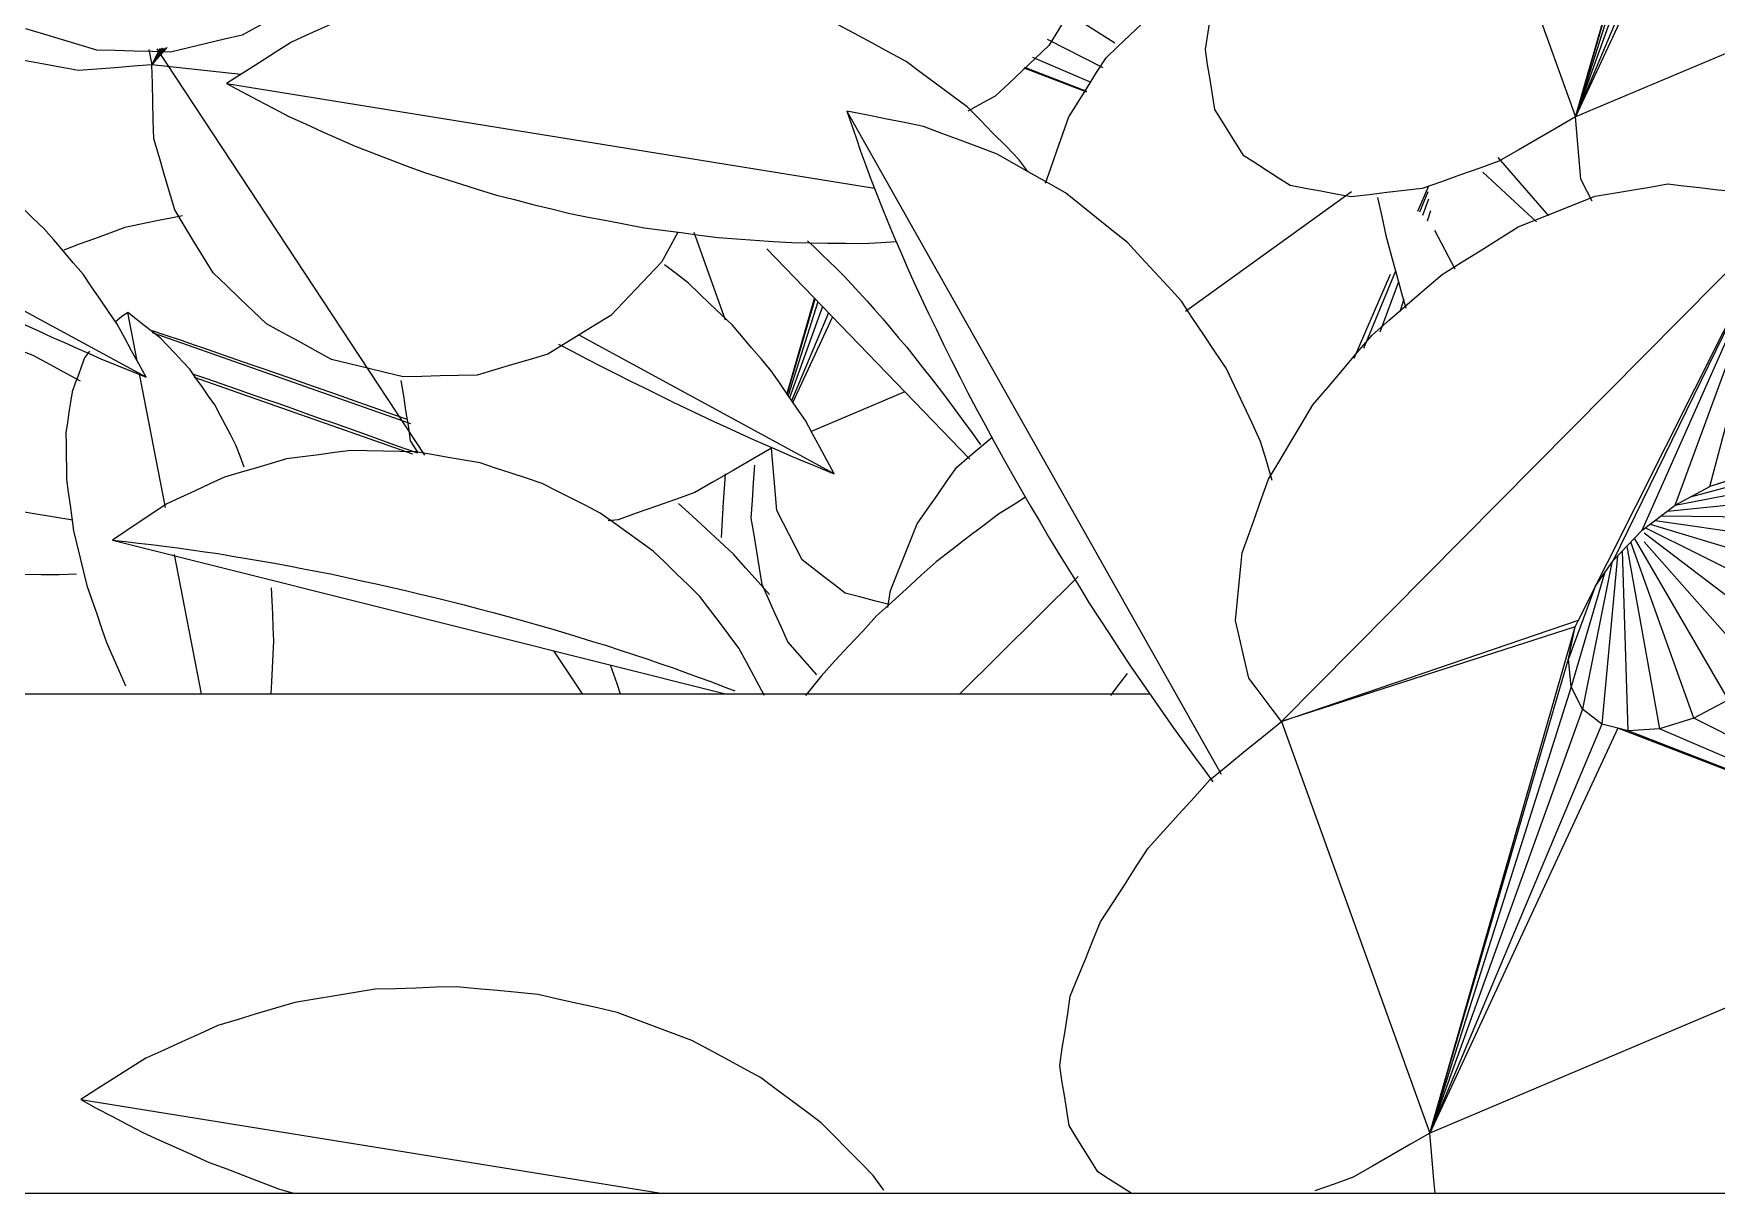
# Model space of a CAD drawing. Header units: metres. Extents: x -18.34 to -13.25, y -25.49 to -16.26.
# Drawn here: x -17.1936 to -17.0828, y -21.4012 to -21.325 of the extents above; entities that cross this region are included whole.
import ezdxf

# ---------------------------------------------------------------- set-up
doc = ezdxf.new("R2010")
doc.units = ezdxf.units.M
for name, color, linetype, lineweight in [('Importações nas famílias', 7, 'Continuous', 5), ('Quadro estrutural', 7, 'Continuous', 5), ('Telhados', 7, 'Continuous', 5), ('Vegetação', 7, 'Continuous', 5)]:
    doc.layers.add(name, color=color, linetype=linetype, lineweight=lineweight)

# ---------------------------------------------------------------- blocks, each defined once
blk = doc.blocks.new('Planta_pergolado_12200 - plantas pergolado_skp_Component_12-V2913-Pavimento 02 - Executivo')
at = {"layer": 'Importações nas famílias', "color": 9}
for p, q in [((0.37581, -0.24102), (0.3766, -0.24144)), ((0.3938, -0.24946), (0.37703, -0.24035))]:
    blk.add_line(p, q, dxfattribs=at)
at = {"layer": 'Importações nas famílias', "color": 9, "flags": 128}
for points in [[(0.38421, -0.23694), (0.38342, -0.23633), (0.38264, -0.23573)], [(0.38708, -0.23967), (0.38636, -0.23899), (0.38565, -0.2383), (0.38493, -0.23762), (0.38421, -0.23694)], [(0.38966, -0.24269), (0.38901, -0.24194), (0.38837, -0.24118), (0.38773, -0.24043), (0.38708, -0.23967)], [(0.3766, -0.24144), (0.37755, -0.24192), (0.3785, -0.24241), (0.37944, -0.24289), (0.38039, -0.24338)], [(0.38039, -0.24338), (0.38132, -0.24383), (0.38224, -0.24428), (0.38316, -0.24474), (0.38409, -0.24519)], [(0.39191, -0.24597), (0.39134, -0.24515), (0.39078, -0.24433), (0.39022, -0.24351), (0.38966, -0.24269)], [(0.38409, -0.24519), (0.38497, -0.2456), (0.38585, -0.24601), (0.38673, -0.24642), (0.38761, -0.24683)], [(0.38761, -0.24683), (0.38843, -0.24719), (0.38924, -0.24755), (0.39006, -0.24791), (0.39087, -0.24827)], [(0.3938, -0.24946), (0.39333, -0.24859), (0.39285, -0.24772), (0.39238, -0.24684), (0.39191, -0.24597)], [(0.39087, -0.24827), (0.3916, -0.24857), (0.39234, -0.24887), (0.39307, -0.24916), (0.3938, -0.24946)]]:
    blk.add_lwpolyline(points, dxfattribs=at)
blk = doc.blocks.new('Planta_pergolado_12200 - plantas pergolado_skp_Component_17-V790-Pavimento 02 - Executivo')
at = {"layer": 'Importações nas famílias', "color": 9, "flags": 128}
for points in [[(0.63268, 0.06887), (0.63152, 0.06852), (0.63035, 0.06817), (0.62919, 0.06782), (0.62802, 0.06748)], [(0.63754, 0.06901), (0.63632, 0.06897), (0.63511, 0.06894), (0.63389, 0.0689), (0.63268, 0.06887)], [(0.64226, 0.06788), (0.64108, 0.06816), (0.6399, 0.06844), (0.63872, 0.06872), (0.63754, 0.06901)], [(0.64653, 0.06557), (0.64546, 0.06614), (0.6444, 0.06672), (0.64333, 0.0673), (0.64226, 0.06788)]]:
    blk.add_lwpolyline(points, dxfattribs=at)
blk = doc.blocks.new('Planta_pergolado_12200 - plantas pergolado_skp_Component_16-V2914-Pavimento 02 - Executivo')
at = {"extrusion": (0, 0, -1), "zscale": -1, "rotation": 180}
blk.add_blockref('Planta_pergolado_12200 - plantas pergolado_skp_Component_17-V790-Pavimento 02 - Executivo', (0.24212, -0.15907), dxfattribs=at)
blk.add_blockref('Planta_pergolado_12200 - plantas pergolado_skp_Component_12-V2913-Pavimento 02 - Executivo', (0, 0))
blk = doc.blocks.new('Planta_pergolado_12200 - plantas pergolado_skp_Component_12-V2917-Pavimento 02 - Executivo')
at = {"layer": 'Importações nas famílias', "color": 9}
for p, q in [((0.39321, -0.24838), (0.3926, -0.2452)), ((0.39007, -0.24774), (0.38976, -0.24818)), ((0.39508, -0.25803), (0.39338, -0.24923)), ((0.39745, -0.2703), (0.39568, -0.26112))]:
    blk.add_line(p, q, dxfattribs=at)
at = {"layer": 'Importações nas famílias', "color": 9, "flags": 128}
for points in [[(0.3926, -0.2452), (0.39219, -0.2455), (0.39179, -0.24581)], [(0.39476, -0.24689), (0.39422, -0.24647), (0.39368, -0.24605), (0.39314, -0.24562), (0.3926, -0.2452)], [(0.39668, -0.24893), (0.3962, -0.24842), (0.39572, -0.24791), (0.39524, -0.2474), (0.39476, -0.24689)], [(0.38976, -0.24818), (0.38955, -0.24874), (0.38935, -0.2493), (0.38914, -0.24986), (0.38893, -0.25043)], [(0.39834, -0.25128), (0.39792, -0.2507), (0.39751, -0.25011), (0.39709, -0.24952), (0.39668, -0.24893)], [(0.38893, -0.25043), (0.38883, -0.2511), (0.38873, -0.25177), (0.38863, -0.25245), (0.38853, -0.25312)], [(0.39972, -0.25393), (0.39938, -0.25327), (0.39903, -0.25261), (0.39869, -0.25195), (0.39834, -0.25128)], [(0.38853, -0.25312), (0.38854, -0.25389), (0.38855, -0.25465), (0.38856, -0.25542), (0.38856, -0.25619)], [(0.40027, -0.25539), (0.4, -0.25466), (0.39972, -0.25393)], [(0.38856, -0.25619), (0.38868, -0.25703), (0.3888, -0.25788), (0.38891, -0.25872), (0.38903, -0.25957)], [(0.38903, -0.25957), (0.38925, -0.26047), (0.38947, -0.26137), (0.38969, -0.26227), (0.38991, -0.26317)], [(0.38991, -0.26317), (0.39024, -0.2641), (0.39056, -0.26504), (0.39088, -0.26598), (0.3912, -0.26691)], [(0.40221, -0.2668), (0.40217, -0.26593), (0.40214, -0.26506), (0.4021, -0.26418), (0.40206, -0.26331)], [(0.3912, -0.26691), (0.39162, -0.26786), (0.39203, -0.26881), (0.39244, -0.26976)], [(0.40204, -0.2703), (0.40208, -0.26951), (0.40213, -0.26861), (0.40217, -0.2677), (0.40221, -0.2668)]]:
    blk.add_lwpolyline(points, dxfattribs=at)
blk = doc.blocks.new('Planta_pergolado_12200 - plantas pergolado_skp_Component_12-V566-Pavimento 02 - Executivo')
at = {"layer": 'Importações nas famílias', "color": 9}
for p, q in [((0.05197, 0.27211), (0.0352, 0.26299)), ((0.03384, 0.26358), (0.03478, 0.26408))]:
    blk.add_line(p, q, dxfattribs=at)
at = {"layer": 'Importações nas famílias', "color": 9, "flags": 128}
for points in [[(0.04905, 0.27091), (0.04978, 0.27121), (0.05051, 0.27151), (0.05124, 0.27181), (0.05197, 0.27211)], [(0.05197, 0.27211), (0.0515, 0.27123), (0.05103, 0.27036), (0.05055, 0.26948), (0.05008, 0.26861)], [(0.04578, 0.26947), (0.0466, 0.26983), (0.04741, 0.27019), (0.04823, 0.27055), (0.04905, 0.27091)], [(0.04226, 0.26783), (0.04314, 0.26824), (0.04402, 0.26865), (0.0449, 0.26906), (0.04578, 0.26947)], [(0.05008, 0.26861), (0.04952, 0.26779), (0.04895, 0.26697), (0.04839, 0.26615), (0.04783, 0.26534)], [(0.03856, 0.26602), (0.03949, 0.26647), (0.04041, 0.26692), (0.04134, 0.26738), (0.04226, 0.26783)], [(0.03478, 0.26408), (0.03572, 0.26457), (0.03667, 0.26505), (0.03762, 0.26553), (0.03856, 0.26602)], [(0.04783, 0.26534), (0.04719, 0.26458), (0.04654, 0.26382), (0.0459, 0.26307), (0.04526, 0.26231)], [(0.04526, 0.26231), (0.04454, 0.26163), (0.04382, 0.26095), (0.0431, 0.26026), (0.04238, 0.25958)], [(0.04238, 0.25958), (0.0416, 0.25897), (0.04081, 0.25837)]]:
    blk.add_lwpolyline(points, dxfattribs=at)
blk = doc.blocks.new('Planta_pergolado_12200 - plantas pergolado_skp_Component_17-V2918-Pavimento 02 - Executivo')
at = {"layer": 'Importações nas famílias', "color": 9}
for p, q in [((0.39398, -0.22791), (0.39419, -0.22892)), ((0.3952, -0.22778), (0.39419, -0.22892)), ((0.39508, -0.22779), (0.39419, -0.22892)), ((0.39492, -0.22781), (0.39419, -0.22892)), ((0.39481, -0.22782), (0.39419, -0.22892)), ((0.39419, -0.22892), (0.39475, -0.22783)), ((0.39419, -0.22892), (0.39473, -0.22783)), ((0.40004, -0.22954), (0.39419, -0.22892))]:
    blk.add_line(p, q, dxfattribs=at)
at = {"layer": 'Importações nas famílias', "color": 9, "flags": 128}
for points in [[(0.45577, -0.22349), (0.45514, -0.22453), (0.4545, -0.22556), (0.45387, -0.2266), (0.45323, -0.22763)], [(0.45323, -0.22763), (0.45235, -0.22847), (0.45147, -0.2293), (0.45059, -0.23014), (0.4497, -0.23098)], [(0.38935, -0.22929), (0.38815, -0.22906), (0.38696, -0.22884), (0.38576, -0.22862)], [(0.39419, -0.22892), (0.39298, -0.22901), (0.39177, -0.2291), (0.39056, -0.22919), (0.38935, -0.22929)], [(0.39431, -0.23378), (0.39428, -0.23256), (0.39425, -0.23135), (0.39422, -0.23013), (0.39419, -0.22892)], [(0.4497, -0.23098), (0.44864, -0.23155), (0.44789, -0.23196)], [(0.39569, -0.23845), (0.39534, -0.23728), (0.395, -0.23611), (0.39466, -0.23495), (0.39431, -0.23378)], [(0.39822, -0.2426), (0.39759, -0.24156), (0.39695, -0.24053), (0.39632, -0.23949), (0.39569, -0.23845)], [(0.42881, -0.23991), (0.42832, -0.24082), (0.42774, -0.24189)], [(0.42774, -0.24189), (0.4269, -0.24277), (0.42606, -0.24365), (0.42523, -0.24453), (0.42439, -0.24541)], [(0.40174, -0.24596), (0.40086, -0.24512), (0.39998, -0.24428), (0.3991, -0.24344), (0.39822, -0.2426)], [(0.42439, -0.24541), (0.42335, -0.24604), (0.42232, -0.24668), (0.42128, -0.24731), (0.42025, -0.24794)], [(0.40601, -0.24829), (0.40494, -0.24771), (0.40388, -0.24712), (0.40281, -0.24654), (0.40174, -0.24596)], [(0.42025, -0.24794), (0.41908, -0.24829), (0.41792, -0.24863), (0.41675, -0.24897), (0.41559, -0.24932)], [(0.41073, -0.24943), (0.40955, -0.24915), (0.40837, -0.24886), (0.40719, -0.24858), (0.40601, -0.24829)], [(0.41559, -0.24932), (0.41437, -0.24935), (0.41316, -0.24938), (0.41195, -0.24941), (0.41073, -0.24943)]]:
    blk.add_lwpolyline(points, dxfattribs=at)
blk = doc.blocks.new('Planta_pergolado_12200 - plantas pergolado_skp_Component_16-V2919-Pavimento 02 - Executivo')
for name in ['Planta_pergolado_12200 - plantas pergolado_skp_Component_17-V2918-Pavimento 02 - Executivo', 'Planta_pergolado_12200 - plantas pergolado_skp_Component_12-V2917-Pavimento 02 - Executivo']:
    blk.add_blockref(name, (0, 0))
at = {"extrusion": (0, 0, -1), "zscale": -1, "rotation": 180}
blk.add_blockref('Planta_pergolado_12200 - plantas pergolado_skp_Component_12-V566-Pavimento 02 - Executivo', (-0.38712, 0.0163), dxfattribs=at)
blk = doc.blocks.new('Planta_pergolado_12200 - plantas pergolado_skp_-V2955-Pavimento 02 - Executivo')
for name in ['Planta_pergolado_12200 - plantas pergolado_skp_Component_16-V2914-Pavimento 02 - Executivo', 'Planta_pergolado_12200 - plantas pergolado_skp_Component_16-V2919-Pavimento 02 - Executivo']:
    blk.add_blockref(name, (0, 0))
blk = doc.blocks.new('Planta_pergolado_12200 - plantas pergolado_skp_Component_12-V3076-Pavimento 02 - Executivo')
at = {"layer": 'Importações nas famílias', "color": 9}
for p, q in [((0.3916, -0.26018), (0.43194, -0.2703)), ((0.43179, -0.2698), (0.43255, -0.2701))]:
    blk.add_line(p, q, dxfattribs=at)
at = {"layer": 'Importações nas famílias', "color": 9, "flags": 128}
for points in [[(0.40729, -0.25428), (0.40623, -0.25442), (0.40517, -0.25456), (0.40411, -0.2547), (0.40305, -0.25484)], [(0.41157, -0.25437), (0.4105, -0.25435), (0.40943, -0.25433), (0.40836, -0.25431), (0.40729, -0.25428)], [(0.4158, -0.2551), (0.41474, -0.25492), (0.41368, -0.25474), (0.41262, -0.25455), (0.41157, -0.25437)], [(0.40305, -0.25484), (0.40203, -0.25514), (0.40101, -0.25544), (0.39999, -0.25573), (0.39896, -0.25603)], [(0.41987, -0.25645), (0.41885, -0.25611), (0.41783, -0.25578), (0.41681, -0.25544), (0.4158, -0.2551)], [(0.39896, -0.25603), (0.398, -0.25648), (0.39704, -0.25693), (0.39608, -0.25738), (0.39512, -0.25782)], [(0.4237, -0.2584), (0.42274, -0.25791), (0.42178, -0.25743), (0.42083, -0.25694), (0.41987, -0.25645)], [(0.39512, -0.25782), (0.39424, -0.25841), (0.39336, -0.259), (0.39248, -0.25959), (0.3916, -0.26018)], [(0.42718, -0.2609), (0.42631, -0.26027), (0.42544, -0.25965), (0.42457, -0.25902), (0.4237, -0.2584)], [(0.3916, -0.26018), (0.39245, -0.26027), (0.3933, -0.26037), (0.39414, -0.26047), (0.39499, -0.26057)], [(0.39499, -0.26057), (0.39588, -0.26069), (0.39677, -0.26082), (0.39767, -0.26095), (0.39856, -0.26107)], [(0.39856, -0.26107), (0.39948, -0.26123), (0.40041, -0.26139), (0.40134, -0.26154), (0.40226, -0.2617)], [(0.43025, -0.26388), (0.42948, -0.26313), (0.42872, -0.26239), (0.42795, -0.26164), (0.42718, -0.2609)], [(0.40226, -0.2617), (0.40321, -0.26188), (0.40416, -0.26207), (0.40511, -0.26225), (0.40606, -0.26243)], [(0.40606, -0.26243), (0.40702, -0.26264), (0.40799, -0.26285), (0.40895, -0.26306), (0.40991, -0.26327)], [(0.40991, -0.26327), (0.41088, -0.2635), (0.41185, -0.26373), (0.41281, -0.26396), (0.41378, -0.26419)], [(0.41378, -0.26419), (0.41474, -0.26444), (0.4157, -0.26469), (0.41665, -0.26494), (0.41761, -0.2652)], [(0.43283, -0.26728), (0.43218, -0.26643), (0.43154, -0.26558), (0.43089, -0.26473), (0.43025, -0.26388)], [(0.41761, -0.2652), (0.41855, -0.26546), (0.41949, -0.26573), (0.42043, -0.266), (0.42137, -0.26627)], [(0.42137, -0.26627), (0.42228, -0.26656), (0.42319, -0.26684), (0.4241, -0.26712), (0.42501, -0.26741)], [(0.42501, -0.26741), (0.42588, -0.2677), (0.42676, -0.26799), (0.42763, -0.26829), (0.4285, -0.26858)], [(0.43451, -0.2704), (0.43434, -0.27009), (0.43384, -0.26915), (0.43333, -0.26822), (0.43283, -0.26728)], [(0.4285, -0.26858), (0.42932, -0.26889), (0.43014, -0.26919), (0.43097, -0.26949), (0.43179, -0.2698)]]:
    blk.add_lwpolyline(points, dxfattribs=at)
blk = doc.blocks.new('Planta_pergolado_12200 - plantas pergolado_skp_Component_12-V3077-Pavimento 02 - Executivo')
at = {"layer": 'Importações nas famílias', "color": 9}
for p, q in [((0.43466, -0.24102), (0.44802, -0.25486)), ((0.43733, -0.24048), (0.43778, -0.24088)), ((0.44818, -0.25313), (0.44872, -0.25391))]:
    blk.add_line(p, q, dxfattribs=at)
at = {"layer": 'Importações nas famílias', "color": 9, "flags": 128}
for points in [[(0.43778, -0.24088), (0.43827, -0.24136), (0.43876, -0.24184), (0.43924, -0.24232), (0.43973, -0.2428)], [(0.43973, -0.2428), (0.44024, -0.24335), (0.44075, -0.2439), (0.44126, -0.24446), (0.44176, -0.24501)], [(0.44176, -0.24501), (0.44229, -0.24563), (0.44282, -0.24625), (0.44334, -0.24687), (0.44387, -0.24748)], [(0.44387, -0.24748), (0.4444, -0.24816), (0.44494, -0.24884), (0.44548, -0.24952), (0.44601, -0.2502)], [(0.44601, -0.2502), (0.44656, -0.25094), (0.4471, -0.25167), (0.44764, -0.2524), (0.44818, -0.25313)]]:
    blk.add_lwpolyline(points, dxfattribs=at)
blk = doc.blocks.new('Planta_pergolado_12200 - plantas pergolado_skp_Component_17-V3078-Pavimento 02 - Executivo')
at = {"layer": 'Importações nas famílias', "color": 9}
for p, q in [((0.46376, -0.22358), (0.4645, -0.22346)), ((0.48278, -0.235), (0.48612, -0.23884)), ((0.47751, -0.23855), (0.47823, -0.23688)), ((0.47315, -0.23727), (0.46222, -0.24513)), ((0.47765, -0.23859), (0.47819, -0.23725)), ((0.47785, -0.2388), (0.47824, -0.23773)), ((0.47816, -0.23918), (0.47837, -0.23849)), ((0.47397, -0.24756), (0.47606, -0.24246)), ((0.47333, -0.24821), (0.47572, -0.24269)), ((0.47504, -0.24647), (0.47626, -0.24316)), ((0.47635, -0.24515), (0.47661, -0.2443)), ((0.44262, -0.26461), (0.4428, -0.2635))]:
    blk.add_line(p, q, dxfattribs=at)
at = {"layer": 'Importações nas famílias', "color": 9, "flags": 128}
for points in [[(0.46013, -0.22547), (0.46104, -0.225), (0.46194, -0.22453), (0.46285, -0.22406), (0.46376, -0.22358)], [(0.45699, -0.22845), (0.45777, -0.22771), (0.45856, -0.22696), (0.45934, -0.22622), (0.46013, -0.22547)], [(0.45454, -0.23233), (0.45515, -0.23136), (0.45576, -0.23039), (0.45637, -0.22942), (0.45699, -0.22845)], [(0.453, -0.23669), (0.45335, -0.23571), (0.45375, -0.23458), (0.45414, -0.23346), (0.45454, -0.23233)], [(0.44717, -0.25538), (0.44799, -0.25469), (0.4488, -0.25399), (0.44949, -0.25341)], [(0.44457, -0.2591), (0.44522, -0.25817), (0.44587, -0.25724), (0.44652, -0.25631), (0.44717, -0.25538)], [(0.4428, -0.2635), (0.44325, -0.2624), (0.44369, -0.2613), (0.44413, -0.2602), (0.44457, -0.2591)]]:
    blk.add_lwpolyline(points, dxfattribs=at)
blk = doc.blocks.new('Planta_pergolado_12200 - plantas pergolado_skp_Component_16-V3079-Pavimento 02 - Executivo')
for name in ['Planta_pergolado_12200 - plantas pergolado_skp_Component_17-V3078-Pavimento 02 - Executivo', 'Planta_pergolado_12200 - plantas pergolado_skp_Component_12-V3077-Pavimento 02 - Executivo', 'Planta_pergolado_12200 - plantas pergolado_skp_Component_12-V3076-Pavimento 02 - Executivo']:
    blk.add_blockref(name, (0, 0))
blk = doc.blocks.new('Planta_pergolado_12200 - plantas pergolado_skp_Component_12-V3114-Pavimento 02 - Executivo')
at = {"layer": 'Importações nas famílias', "color": 9}
blk.add_line((0.44736, -0.2703), (0.45515, -0.26258), dxfattribs=at)
at = {"layer": 'Importações nas famílias', "color": 9, "flags": 128}
for points in [[(0.4517, -0.25736), (0.45095, -0.25783), (0.44991, -0.25848)], [(0.44991, -0.25848), (0.44888, -0.25926), (0.44786, -0.26004), (0.44684, -0.26082), (0.44582, -0.2616)], [(0.44582, -0.2616), (0.44483, -0.26249), (0.44385, -0.26338), (0.44287, -0.26428), (0.44189, -0.26517)], [(0.44189, -0.26517), (0.44098, -0.26616), (0.44006, -0.26714), (0.43915, -0.26813), (0.43823, -0.26912)], [(0.43823, -0.26912), (0.4374, -0.27017), (0.43722, -0.2704)], [(0.4573, -0.2704), (0.45766, -0.26992), (0.45841, -0.26895)]]:
    blk.add_lwpolyline(points, dxfattribs=at)
blk = doc.blocks.new('Planta_pergolado_12200 - plantas pergolado_skp_Component_12-V935-Pavimento 02 - Executivo')
at = {"layer": 'Importações nas famílias', "color": 9}
for p, q in [((0.39909, 0.23015), (0.44176, 0.23703)), ((0.45184, 0.23594), (0.45126, 0.23514))]:
    blk.add_line(p, q, dxfattribs=at)
at = {"layer": 'Importações nas famílias', "color": 9, "flags": 128}
for points in [[(0.43147, 0.24027), (0.43267, 0.24036), (0.43388, 0.24044), (0.43509, 0.24053), (0.4363, 0.24061)], [(0.4363, 0.24061), (0.43748, 0.24063), (0.43866, 0.24064), (0.43984, 0.24065), (0.44102, 0.24066)], [(0.44102, 0.24066), (0.44216, 0.2406), (0.44319, 0.24054)], [(0.42169, 0.23869), (0.42291, 0.23893), (0.42414, 0.23916), (0.42536, 0.23939), (0.42658, 0.23963)], [(0.42658, 0.23963), (0.4278, 0.23979), (0.42902, 0.23995), (0.43024, 0.24011), (0.43147, 0.24027)], [(0.41686, 0.23748), (0.41806, 0.23778), (0.41927, 0.23809), (0.42048, 0.23839), (0.42169, 0.23869)], [(0.41213, 0.236), (0.41331, 0.23637), (0.41449, 0.23674), (0.41567, 0.23711), (0.41686, 0.23748)], [(0.40756, 0.23427), (0.4087, 0.2347), (0.40984, 0.23514), (0.41098, 0.23557), (0.41213, 0.236)], [(0.45126, 0.23514), (0.45041, 0.23427), (0.44955, 0.23341), (0.4487, 0.23254), (0.44784, 0.23167)], [(0.4032, 0.23231), (0.40429, 0.2328), (0.40538, 0.23329), (0.40647, 0.23378), (0.40756, 0.23427)], [(0.39909, 0.23015), (0.40012, 0.23069), (0.40115, 0.23123), (0.40217, 0.23177), (0.4032, 0.23231)], [(0.44784, 0.23167), (0.44684, 0.23093), (0.44584, 0.23018), (0.44483, 0.22943), (0.44383, 0.22869)], [(0.40338, 0.22742), (0.40231, 0.2281), (0.40124, 0.22878), (0.40017, 0.22946), (0.39909, 0.23015)], [(0.44383, 0.22869), (0.4427, 0.22808), (0.44157, 0.22747), (0.44044, 0.22686), (0.43931, 0.22625)], [(0.40812, 0.22527), (0.40693, 0.22581), (0.40575, 0.22634), (0.40456, 0.22688), (0.40338, 0.22742)], [(0.43931, 0.22625), (0.43808, 0.22579), (0.43686, 0.22533), (0.43563, 0.22487), (0.4344, 0.22441)], [(0.41319, 0.22375), (0.41192, 0.22413), (0.41065, 0.22451), (0.40938, 0.22489), (0.40812, 0.22527)], [(0.41848, 0.22289), (0.41715, 0.2231), (0.41583, 0.22332), (0.41451, 0.22353), (0.41319, 0.22375)], [(0.4344, 0.22441), (0.4331, 0.22411), (0.4318, 0.22382), (0.43051, 0.22352), (0.42921, 0.22322)], [(0.42386, 0.22271), (0.42251, 0.22276), (0.42117, 0.2228), (0.41982, 0.22284), (0.41848, 0.22289)], [(0.42921, 0.22322), (0.42787, 0.2231), (0.42653, 0.22297), (0.4252, 0.22284), (0.42386, 0.22271)]]:
    blk.add_lwpolyline(points, dxfattribs=at)
blk = doc.blocks.new('Planta_pergolado_12200 - plantas pergolado_skp_Component_12-V936-Pavimento 02 - Executivo')
at = {"layer": 'Importações nas famílias', "color": 9}
blk.add_line((0.47997, 0.24236), (0.47863, 0.23981), dxfattribs=at)
at = {"layer": 'Importações nas famílias', "color": 9, "flags": 128}
for points in [[(0.47541, 0.24015), (0.47576, 0.24143), (0.47612, 0.24271), (0.47647, 0.24399), (0.47673, 0.24491)], [(0.47487, 0.23764), (0.47514, 0.23889), (0.47541, 0.24015)], [(0.48533, 0.23925), (0.4845, 0.23848), (0.4836, 0.23764), (0.4827, 0.23681), (0.48179, 0.23597)]]:
    blk.add_lwpolyline(points, dxfattribs=at)
blk = doc.blocks.new('Planta_pergolado_12200 - plantas pergolado_skp_Component_17-V2170-Pavimento 02 - Executivo')
at = {"layer": 'Importações nas famílias', "color": 9}
for p, q in [((0.47813, 0.20527), (0.4879, 0.23234)), ((0.49719, 0.20299), (0.4879, 0.23234)), ((0.4879, 0.23234), (0.49703, 0.20114)), ((0.49794, 0.20445), (0.4879, 0.23234)), ((0.49922, 0.20544), (0.4879, 0.23234)), ((0.50026, 0.20571), (0.4879, 0.23234)), ((0.4879, 0.23234), (0.49747, 0.19904)), ((0.5268, 0.2159), (0.4879, 0.23234))]:
    blk.add_line(p, q, dxfattribs=at)
at = {"layer": 'Importações nas famílias', "color": 9, "flags": 128}
for points in [[(0.47313, 0.2376), (0.47212, 0.23741), (0.47112, 0.23723), (0.47012, 0.23705), (0.46912, 0.23686)], [(0.47781, 0.23705), (0.47664, 0.23718), (0.47547, 0.23732), (0.4743, 0.23746), (0.47313, 0.2376)], [(0.48285, 0.23525), (0.48159, 0.2357), (0.48033, 0.23615), (0.47907, 0.2366), (0.47781, 0.23705)], [(0.489, 0.23789), (0.48867, 0.23725), (0.48825, 0.23643)], [(0.46912, 0.23686), (0.46835, 0.23637), (0.46759, 0.23588), (0.46682, 0.23539), (0.46606, 0.2349)], [(0.48825, 0.23643), (0.48816, 0.23541), (0.48807, 0.23439), (0.48799, 0.23336), (0.4879, 0.23234)], [(0.46606, 0.2349), (0.46558, 0.23414), (0.4651, 0.23337), (0.46463, 0.23261), (0.46415, 0.23184)], [(0.4879, 0.23234), (0.48663, 0.23307), (0.48537, 0.2338), (0.48411, 0.23452), (0.48285, 0.23525)], [(0.46415, 0.23184), (0.46399, 0.23086), (0.46384, 0.22987), (0.46368, 0.22888), (0.46353, 0.2279)], [(0.46353, 0.2279), (0.46371, 0.22676), (0.46388, 0.22561), (0.46406, 0.22447), (0.46424, 0.22333)]]:
    blk.add_lwpolyline(points, dxfattribs=at)
blk = doc.blocks.new('Planta_pergolado_12200 - plantas pergolado_skp_Component_16-V3115-Pavimento 02 - Executivo')
at = {"extrusion": (0, 0, -1), "zscale": -1, "rotation": 180}
for name in ['Planta_pergolado_12200 - plantas pergolado_skp_Component_17-V2170-Pavimento 02 - Executivo', 'Planta_pergolado_12200 - plantas pergolado_skp_Component_12-V935-Pavimento 02 - Executivo', 'Planta_pergolado_12200 - plantas pergolado_skp_Component_12-V936-Pavimento 02 - Executivo']:
    blk.add_blockref(name, (0, 0), dxfattribs=at)
blk.add_blockref('Planta_pergolado_12200 - plantas pergolado_skp_Component_12-V3114-Pavimento 02 - Executivo', (0, 0))
blk = doc.blocks.new('Planta_pergolado_12200 - plantas pergolado_skp_Component_12-V940-Pavimento 02 - Executivo')
at = {"layer": 'Importações nas famílias', "color": 9}
for p, q in [((0.38809, 0.26245), (0.38923, 0.26239)), ((0.3562, 0.25356), (0.38898, 0.25884)), ((0.35519, 0.24706), (0.35421, 0.24751))]:
    blk.add_line(p, q, dxfattribs=at)
at = {"layer": 'Importações nas famílias', "color": 9, "flags": 128}
for points in [[(0.36876, 0.26049), (0.36998, 0.26072), (0.37121, 0.26095), (0.37243, 0.26119), (0.37365, 0.26142)], [(0.37365, 0.26142), (0.37487, 0.26158), (0.37609, 0.26174), (0.37732, 0.2619), (0.37854, 0.26206)], [(0.37854, 0.26206), (0.37974, 0.26215), (0.38095, 0.26224), (0.38216, 0.26232), (0.38337, 0.26241)], [(0.38337, 0.26241), (0.38455, 0.26242), (0.38573, 0.26243), (0.38691, 0.26244), (0.38809, 0.26245)], [(0.36393, 0.25927), (0.36514, 0.25958), (0.36634, 0.25988), (0.36755, 0.26018), (0.36876, 0.26049)], [(0.3592, 0.25779), (0.36038, 0.25816), (0.36156, 0.25853), (0.36274, 0.2589), (0.36393, 0.25927)], [(0.35691, 0.25693), (0.35806, 0.25736), (0.3592, 0.25779)], [(0.38949, 0.24972), (0.38864, 0.24926), (0.38751, 0.24865), (0.38638, 0.24804)], [(0.36026, 0.24554), (0.35899, 0.24592), (0.35772, 0.2463), (0.35645, 0.24668), (0.35519, 0.24706)], [(0.38638, 0.24804), (0.38516, 0.24758), (0.38393, 0.24712), (0.3827, 0.24666), (0.38147, 0.2462)], [(0.38147, 0.2462), (0.38017, 0.24591), (0.37888, 0.24561), (0.37758, 0.24531), (0.37628, 0.24502)], [(0.36555, 0.24468), (0.36422, 0.2449), (0.3629, 0.24511), (0.36158, 0.24532), (0.36026, 0.24554)], [(0.37628, 0.24502), (0.37494, 0.24489), (0.3736, 0.24476), (0.37227, 0.24463), (0.37093, 0.2445)], [(0.37093, 0.2445), (0.36958, 0.24455), (0.36824, 0.24459), (0.36689, 0.24464), (0.36555, 0.24468)]]:
    blk.add_lwpolyline(points, dxfattribs=at)
blk = doc.blocks.new('Planta_pergolado_12200 - plantas pergolado_skp_Component_12-V3116-Pavimento 02 - Executivo')
at = {"layer": 'Importações nas famílias', "color": 9, "flags": 128}
for points in [[(0.43247, -0.26111), (0.43157, -0.26027), (0.43067, -0.25944), (0.42977, -0.2586), (0.42886, -0.25777)], [(0.43484, -0.26375), (0.4341, -0.26292), (0.43328, -0.26202), (0.43247, -0.26111)], [(0.42436, -0.26839), (0.42478, -0.26961), (0.42501, -0.2703)]]:
    blk.add_lwpolyline(points, dxfattribs=at)
blk = doc.blocks.new('Planta_pergolado_12200 - plantas pergolado_skp_Component_17-V3117-Pavimento 02 - Executivo')
at = {"layer": 'Importações nas famílias', "color": 9}
for p, q in [((0.45757, -0.22748), (0.45463, -0.22563)), ((0.45681, -0.2291), (0.45313, -0.22725)), ((0.45572, -0.23072), (0.4516, -0.22914)), ((0.45573, -0.23067), (0.45165, -0.22908)), ((0.45602, -0.23008), (0.45217, -0.22844)), ((0.42985, -0.23993), (0.43192, -0.24568)), ((0.43599, -0.25059), (0.4378, -0.24428)), ((0.436, -0.2506), (0.43784, -0.24432)), ((0.43802, -0.2445), (0.43606, -0.25067)), ((0.43832, -0.24482), (0.43616, -0.25082)), ((0.43872, -0.24523), (0.43628, -0.25101)), ((0.43898, -0.24549), (0.43636, -0.25114)), ((0.44374, -0.25043), (0.43753, -0.25305)), ((0.4117, -0.2544), (0.41122, -0.25364)), ((0.42488, -0.25884), (0.42423, -0.25892))]:
    blk.add_line(p, q, dxfattribs=at)
at = {"layer": 'Importações nas famílias', "color": 9, "flags": 128}
for points in [[(0.41122, -0.25364), (0.41107, -0.25265), (0.41091, -0.25166), (0.41076, -0.25068), (0.4106, -0.24969)], [(0.43497, -0.25413), (0.43371, -0.25486), (0.43244, -0.25559), (0.43118, -0.25632), (0.42992, -0.25705)], [(0.43532, -0.25823), (0.43523, -0.2572), (0.43515, -0.25618), (0.43506, -0.25516), (0.43497, -0.25413)], [(0.42992, -0.25705), (0.42866, -0.2575), (0.4274, -0.25794), (0.42614, -0.25839), (0.42488, -0.25884)], [(0.43698, -0.26148), (0.43657, -0.26067), (0.43615, -0.25986), (0.43574, -0.25904), (0.43532, -0.25823)], [(0.43983, -0.26368), (0.43911, -0.26313), (0.4384, -0.26258), (0.43769, -0.26203), (0.43698, -0.26148)], [(0.44271, -0.26442), (0.44175, -0.26417), (0.44079, -0.26392), (0.43983, -0.26368)]]:
    blk.add_lwpolyline(points, dxfattribs=at)
blk = doc.blocks.new('Planta_pergolado_12200 - plantas pergolado_skp_Component_16-V3118-Pavimento 02 - Executivo')
for name in ['Planta_pergolado_12200 - plantas pergolado_skp_Component_17-V3117-Pavimento 02 - Executivo', 'Planta_pergolado_12200 - plantas pergolado_skp_Component_12-V3116-Pavimento 02 - Executivo']:
    blk.add_blockref(name, (0, 0))
at = {"extrusion": (0, 0, -1), "zscale": -1, "rotation": 180}
blk.add_blockref('Planta_pergolado_12200 - plantas pergolado_skp_Component_12-V940-Pavimento 02 - Executivo', (0, 0), dxfattribs=at)
blk = doc.blocks.new('Planta_pergolado_12200 - plantas pergolado_skp_Component_12-V3123-Pavimento 02 - Executivo')
at = {"layer": 'Importações nas famílias', "color": 9}
for p, q in [((0.3895, -0.29699), (0.4277, -0.30315)), ((0.44236, -0.30295), (0.44167, -0.30199)), ((0.40253, -0.30285), (0.40351, -0.30315))]:
    blk.add_line(p, q, dxfattribs=at)
at = {"layer": 'Importações nas famílias', "color": 9, "flags": 128}
for points in [[(0.40888, -0.28973), (0.40756, -0.28995), (0.40624, -0.29016), (0.40492, -0.29038), (0.40359, -0.29059)], [(0.41427, -0.28956), (0.41292, -0.2896), (0.41157, -0.28965), (0.41023, -0.28969), (0.40888, -0.28973)], [(0.41962, -0.29007), (0.41828, -0.28994), (0.41694, -0.28981), (0.4156, -0.28969), (0.41427, -0.28956)], [(0.42481, -0.29126), (0.42351, -0.29096), (0.42221, -0.29066), (0.42091, -0.29037), (0.41962, -0.29007)], [(0.40359, -0.29059), (0.40233, -0.29097), (0.40106, -0.29135), (0.39979, -0.29174), (0.39852, -0.29212)], [(0.42972, -0.29309), (0.42849, -0.29263), (0.42726, -0.29218), (0.42604, -0.29172), (0.42481, -0.29126)], [(0.39852, -0.29212), (0.39734, -0.29265), (0.39616, -0.29319), (0.39497, -0.29373), (0.39379, -0.29427)], [(0.43424, -0.29553), (0.43311, -0.29492), (0.43198, -0.29431), (0.43085, -0.2937), (0.42972, -0.29309)], [(0.39379, -0.29427), (0.39272, -0.29495), (0.39164, -0.29563), (0.39057, -0.29631), (0.3895, -0.29699)], [(0.43825, -0.29852), (0.43725, -0.29777), (0.43624, -0.29703), (0.43524, -0.29628), (0.43424, -0.29553)], [(0.3895, -0.29699), (0.39053, -0.29754), (0.39155, -0.29808), (0.39258, -0.29862), (0.3936, -0.29916)], [(0.44167, -0.30199), (0.44082, -0.30112), (0.43996, -0.30025), (0.43911, -0.29939), (0.43825, -0.29852)], [(0.3936, -0.29916), (0.39469, -0.29965), (0.39578, -0.30014), (0.39687, -0.30063), (0.39796, -0.30112)], [(0.39796, -0.30112), (0.39911, -0.30155), (0.40025, -0.30198), (0.40139, -0.30242), (0.40253, -0.30285)]]:
    blk.add_lwpolyline(points, dxfattribs=at)
blk = doc.blocks.new('Planta_pergolado_12200 - plantas pergolado_skp_Component_12-V916-Pavimento 02 - Executivo')
at = {"layer": 'Importações nas famílias', "color": 9}
blk.add_line((0.28568, 0.1479), (0.31031, 0.19152), dxfattribs=at)
at = {"layer": 'Importações nas famílias', "color": 9, "flags": 128}
for points in [[(0.30714, 0.18846), (0.30785, 0.18942), (0.30855, 0.19038), (0.30926, 0.19134), (0.30977, 0.19204)], [(0.30435, 0.18443), (0.30505, 0.18544), (0.30575, 0.18644), (0.30644, 0.18745), (0.30714, 0.18846)], [(0.30163, 0.18028), (0.30231, 0.18131), (0.30299, 0.18235), (0.30367, 0.18339), (0.30435, 0.18443)], [(0.29901, 0.17603), (0.29967, 0.17709), (0.30032, 0.17815), (0.30098, 0.17921), (0.30163, 0.18028)], [(0.29652, 0.17175), (0.29714, 0.17282), (0.29776, 0.17389), (0.29839, 0.17496), (0.29901, 0.17603)], [(0.29418, 0.16748), (0.29477, 0.16855), (0.29535, 0.16962), (0.29593, 0.17069), (0.29652, 0.17175)], [(0.31367, 0.1722), (0.31329, 0.17092), (0.3129, 0.16964)], [(0.3129, 0.16964), (0.31234, 0.16843), (0.31177, 0.16723), (0.31121, 0.16602), (0.31064, 0.16482)], [(0.29203, 0.16327), (0.29257, 0.16432), (0.2931, 0.16538), (0.29364, 0.16643), (0.29418, 0.16748)], [(0.31064, 0.16482), (0.3099, 0.16372), (0.30917, 0.16262), (0.30843, 0.16152), (0.3077, 0.16042)], [(0.29008, 0.15916), (0.29057, 0.16019), (0.29105, 0.16122), (0.29154, 0.16224), (0.29203, 0.16327)], [(0.3077, 0.16042), (0.30681, 0.15945), (0.30592, 0.15848), (0.30503, 0.15751), (0.30414, 0.15655)], [(0.28836, 0.1552), (0.28879, 0.15619), (0.28922, 0.15718), (0.28965, 0.15817), (0.29008, 0.15916)], [(0.30414, 0.15655), (0.30312, 0.15573), (0.3021, 0.15492), (0.30108, 0.1541), (0.30007, 0.15329)], [(0.28689, 0.15143), (0.28725, 0.15238), (0.28762, 0.15332), (0.28799, 0.15426), (0.28836, 0.1552)], [(0.30007, 0.15329), (0.29894, 0.15265), (0.29781, 0.15201), (0.29668, 0.15137), (0.29556, 0.15073)], [(0.28568, 0.1479), (0.28598, 0.14879), (0.28628, 0.14967), (0.28658, 0.15055), (0.28689, 0.15143)], [(0.29556, 0.15073), (0.29435, 0.15027), (0.29314, 0.14982), (0.29193, 0.14937), (0.29072, 0.14892)], [(0.29072, 0.14892), (0.28946, 0.14866), (0.2882, 0.14841), (0.28694, 0.14816), (0.28568, 0.1479)]]:
    blk.add_lwpolyline(points, dxfattribs=at)
blk = doc.blocks.new('Planta_pergolado_12200 - plantas pergolado_skp_Component_17-V3125-Pavimento 02 - Executivo')
at = {"layer": 'Importações nas famílias', "color": 9}
for p, q in [((0.50141, -0.23895), (0.46854, -0.27212)), ((0.48808, -0.26544), (0.50141, -0.23895)), ((0.49039, -0.26151), (0.50141, -0.23895)), ((0.49229, -0.25953), (0.50141, -0.23895)), ((0.49446, -0.25788), (0.50141, -0.23895)), ((0.49674, -0.25666), (0.50141, -0.23895)), ((0.53149, -0.24552), (0.49674, -0.25666)), ((0.49546, -0.25734), (0.50106, -0.25583)), ((0.49446, -0.25789), (0.50279, -0.25627)), ((0.49446, -0.25788), (0.49674, -0.25666)), ((0.499, -0.25596), (0.49674, -0.25666)), ((0.49229, -0.25953), (0.49446, -0.25788)), ((0.49394, -0.25827), (0.50407, -0.25726)), ((0.4928, -0.25914), (0.50454, -0.26267)), ((0.49313, -0.25889), (0.50498, -0.26057)), ((0.50482, -0.25873), (0.4935, -0.2586)), ((0.49039, -0.26151), (0.49229, -0.25953)), ((0.49796, -0.27068), (0.49178, -0.26006)), ((0.50203, -0.26705), (0.49242, -0.25973)), ((0.4925, -0.25937), (0.50354, -0.26488)), ((0.49066, -0.26122), (0.48963, -0.27229)), ((0.49136, -0.27273), (0.49098, -0.26089)), ((0.49127, -0.26059), (0.49342, -0.2726)), ((0.49567, -0.2719), (0.49153, -0.26032)), ((0.49242, -0.26029), (0.50013, -0.26903)), ((0.48979, -0.26236), (0.4876, -0.26983)), ((0.49029, -0.26165), (0.48835, -0.2713)), ((0.48919, -0.26324), (0.49039, -0.26151)), ((0.48919, -0.26323), (0.48744, -0.26799)), ((0.46854, -0.27212), (0.48808, -0.26544)), ((0.48788, -0.26589), (0.48808, -0.26544)), ((0.48788, -0.26589), (0.46854, -0.27212)), ((0.4783, -0.29919), (0.48788, -0.26589)), ((0.48744, -0.26799), (0.48788, -0.26589)), ((0.4783, -0.29919), (0.48744, -0.26799)), ((0.4876, -0.26983), (0.48744, -0.26799)), ((0.4876, -0.26983), (0.4783, -0.29919)), ((0.48835, -0.2713), (0.4876, -0.26983)), ((0.48835, -0.2713), (0.4783, -0.29919)), ((0.48963, -0.27229), (0.48835, -0.2713)), ((0.49796, -0.27068), (0.49567, -0.2719)), ((0.46854, -0.27212), (0.4783, -0.29919)), ((0.48963, -0.27229), (0.4783, -0.29919)), ((0.49067, -0.27256), (0.48963, -0.27229)), ((0.49567, -0.2719), (0.49342, -0.2726)), ((0.51721, -0.28275), (0.49567, -0.2719)), ((0.49067, -0.27256), (0.4783, -0.29919)), ((0.49136, -0.27273), (0.49067, -0.27256)), ((0.51721, -0.28275), (0.49067, -0.27256)), ((0.49342, -0.2726), (0.49136, -0.27273)), ((0.51721, -0.28275), (0.49136, -0.27273)), ((0.51721, -0.28275), (0.49342, -0.2726)), ((0.51721, -0.28275), (0.4783, -0.29919))]:
    blk.add_line(p, q, dxfattribs=at)
at = {"layer": 'Importações nas famílias', "color": 9, "flags": 128}
for points in [[(0.48919, -0.23755), (0.49039, -0.23735), (0.49158, -0.23715), (0.49278, -0.23695), (0.49397, -0.23675)], [(0.49397, -0.23675), (0.49501, -0.23687), (0.49606, -0.23699), (0.4971, -0.23711), (0.49814, -0.23722)], [(0.48412, -0.23958), (0.48539, -0.23907), (0.48666, -0.23857), (0.48792, -0.23806), (0.48919, -0.23755)], [(0.47911, -0.2427), (0.48037, -0.24192), (0.48162, -0.24114), (0.48287, -0.24036), (0.48412, -0.23958)], [(0.4745, -0.24669), (0.47566, -0.24569), (0.47681, -0.24469), (0.47796, -0.2437), (0.47911, -0.2427)], [(0.47061, -0.25128), (0.47158, -0.25013), (0.47255, -0.24899), (0.47353, -0.24784), (0.4745, -0.24669)], [(0.46769, -0.25617), (0.46842, -0.25495), (0.46915, -0.25372), (0.46988, -0.2525), (0.47061, -0.25128)], [(0.46595, -0.26101), (0.46638, -0.2598), (0.46682, -0.25859), (0.46725, -0.25738), (0.46769, -0.25617)], [(0.46551, -0.26547), (0.46562, -0.26436), (0.46573, -0.26324), (0.46584, -0.26212), (0.46595, -0.26101)], [(0.46639, -0.26926), (0.46617, -0.26832), (0.46595, -0.26737), (0.46573, -0.26642), (0.46551, -0.26547)], [(0.46854, -0.27212), (0.468, -0.2714), (0.46747, -0.27069), (0.46693, -0.26998), (0.46639, -0.26926)], [(0.46382, -0.27595), (0.465, -0.27499), (0.46618, -0.27403), (0.46736, -0.27308), (0.46854, -0.27212)], [(0.45976, -0.28045), (0.46078, -0.27933), (0.46179, -0.2782), (0.46281, -0.27708), (0.46382, -0.27595)], [(0.45663, -0.2853), (0.45741, -0.28409), (0.4582, -0.28288), (0.45898, -0.28166), (0.45976, -0.28045)], [(0.45464, -0.29018), (0.45514, -0.28896), (0.45564, -0.28774), (0.45613, -0.28652), (0.45663, -0.2853)], [(0.45394, -0.29474), (0.45411, -0.2936), (0.45429, -0.29246), (0.45447, -0.29132), (0.45464, -0.29018)], [(0.45456, -0.29869), (0.4544, -0.2977), (0.45425, -0.29672), (0.45409, -0.29573), (0.45394, -0.29474)], [(0.45646, -0.30175), (0.45599, -0.30099), (0.45551, -0.30022), (0.45503, -0.29946), (0.45456, -0.29869)], [(0.4783, -0.29919), (0.47704, -0.29992), (0.47578, -0.30064), (0.47452, -0.30137), (0.47325, -0.3021)], [(0.47865, -0.30315), (0.47857, -0.30226), (0.47848, -0.30123), (0.47839, -0.30021), (0.4783, -0.29919)], [(0.45865, -0.30315), (0.45799, -0.30273), (0.45723, -0.30224), (0.45646, -0.30175)], [(0.47325, -0.3021), (0.472, -0.30255), (0.47074, -0.303)]]:
    blk.add_lwpolyline(points, dxfattribs=at)
blk = doc.blocks.new('Planta_pergolado_12200 - plantas pergolado_skp_Component_16-V3126-Pavimento 02 - Executivo')
for name in ['Planta_pergolado_12200 - plantas pergolado_skp_Component_17-V3125-Pavimento 02 - Executivo', 'Planta_pergolado_12200 - plantas pergolado_skp_Component_12-V3123-Pavimento 02 - Executivo']:
    blk.add_blockref(name, (0, 0))
at = {"extrusion": (0, 0, -1), "zscale": -1, "rotation": 180}
blk.add_blockref('Planta_pergolado_12200 - plantas pergolado_skp_Component_12-V916-Pavimento 02 - Executivo', (-0.15426, -0.08405), dxfattribs=at)
blk = doc.blocks.new('Planta_pergolado_12200 - plantas pergolado_skp_-V3127-Pavimento 02 - Executivo')
at = {"layer": 'Importações nas famílias', "color": 9}
for p, q in [((0.41216, -0.25459), (0.39453, -0.22785)), ((0.42252, -0.2703), (0.42065, -0.26746))]:
    blk.add_line(p, q, dxfattribs=at)
for name in ['Planta_pergolado_12200 - plantas pergolado_skp_Component_16-V3115-Pavimento 02 - Executivo', 'Planta_pergolado_12200 - plantas pergolado_skp_Component_16-V3118-Pavimento 02 - Executivo', 'Planta_pergolado_12200 - plantas pergolado_skp_Component_16-V3126-Pavimento 02 - Executivo']:
    blk.add_blockref(name, (0, 0))
blk = doc.blocks.new('Planta_pergolado_12200 - plantas pergolado_skp_-V3128-Pavimento 02 - Executivo')
for name in ['Planta_pergolado_12200 - plantas pergolado_skp_-V3127-Pavimento 02 - Executivo', 'Planta_pergolado_12200 - plantas pergolado_skp_Component_16-V3079-Pavimento 02 - Executivo']:
    blk.add_blockref(name, (0, 0))
blk = doc.blocks.new('Planta_pergolado_12200 - plantas pergolado_skp_-V3129-Pavimento 02 - Executivo')
for name in ['Planta_pergolado_12200 - plantas pergolado_skp_-V3128-Pavimento 02 - Executivo', 'Planta_pergolado_12200 - plantas pergolado_skp_-V2955-Pavimento 02 - Executivo']:
    blk.add_blockref(name, (0, 0))
blk = doc.blocks.new('Planta_pergolado_12200 - plantas pergolado_skp_Component_12-V1196-Pavimento 02 - Executivo')
at = {"layer": 'Importações nas famílias', "color": 9}
for p, q in [((0.39421, 0.24653), (0.41122, 0.25251)), ((0.41002, 0.25189), (0.41093, 0.25221)), ((0.39421, 0.24639), (0.39511, 0.2467))]:
    blk.add_line(p, q, dxfattribs=at)
at = {"layer": 'Importações nas famílias', "color": 9, "flags": 128}
for points in [[(0.40631, 0.25058), (0.40724, 0.25091), (0.40817, 0.25124), (0.4091, 0.25156), (0.41002, 0.25189)], [(0.40257, 0.24927), (0.4035, 0.2496), (0.40444, 0.24992), (0.40538, 0.25025), (0.40631, 0.25058)], [(0.39882, 0.24797), (0.39975, 0.24829), (0.40069, 0.24862), (0.40163, 0.24894), (0.40257, 0.24927)], [(0.39511, 0.2467), (0.39604, 0.24701), (0.39697, 0.24733), (0.39789, 0.24765), (0.39882, 0.24797)], [(0.39241, 0.23961), (0.39141, 0.23998), (0.39041, 0.24035), (0.3894, 0.24072), (0.3884, 0.2411)], [(0.39621, 0.23884), (0.39555, 0.23897), (0.39451, 0.23918), (0.39346, 0.2394), (0.39241, 0.23961)]]:
    blk.add_lwpolyline(points, dxfattribs=at)
blk = doc.blocks.new('Planta_pergolado_12200 - plantas pergolado_skp_Component_17-V3287-Pavimento 02 - Executivo')
at = {"layer": 'Importações nas famílias', "color": 9, "flags": 128}
for points in [[(0.43364, -0.25874), (0.43372, -0.25758), (0.43379, -0.25641), (0.43387, -0.25524)], [(0.43436, -0.26311), (0.43418, -0.26202), (0.434, -0.26093), (0.43382, -0.25984), (0.43364, -0.25874)], [(0.43605, -0.26687), (0.43563, -0.26593), (0.4352, -0.26499), (0.43478, -0.26405), (0.43436, -0.26311)], [(0.43795, -0.26905), (0.43732, -0.26832), (0.43668, -0.2676), (0.43605, -0.26687)]]:
    blk.add_lwpolyline(points, dxfattribs=at)
blk = doc.blocks.new('Planta_pergolado_12200 - plantas pergolado_skp_Component_16-V3288-Pavimento 02 - Executivo')
at = {"extrusion": (0, 0, -1), "zscale": -1.000000000000001, "rotation": 180}
blk.add_blockref('Planta_pergolado_12200 - plantas pergolado_skp_Component_12-V1196-Pavimento 02 - Executivo', (0, 0), dxfattribs=at)
blk.add_blockref('Planta_pergolado_12200 - plantas pergolado_skp_Component_17-V3287-Pavimento 02 - Executivo', (0, 0))
blk = doc.blocks.new('Planta_pergolado_12200 - plantas pergolado_skp_Component_12-V1226-Pavimento 02 - Executivo')
at = {"layer": 'Importações nas famílias', "color": 9}
blk.add_line((0.39698, 0.24946), (0.41135, 0.25451), dxfattribs=at)
at = {"layer": 'Importações nas famílias', "color": 9, "flags": 128}
for points in [[(0.40805, 0.25315), (0.40896, 0.25347), (0.40986, 0.2538), (0.41077, 0.25412), (0.41168, 0.25444)], [(0.40434, 0.25184), (0.40527, 0.25217), (0.4062, 0.25249), (0.40712, 0.25282), (0.40805, 0.25315)], [(0.40059, 0.25053), (0.40153, 0.25086), (0.40247, 0.25118), (0.4034, 0.25151), (0.40434, 0.25184)], [(0.39685, 0.24923), (0.39778, 0.24955), (0.39872, 0.24988), (0.39966, 0.2502), (0.40059, 0.25053)]]:
    blk.add_lwpolyline(points, dxfattribs=at)
blk = doc.blocks.new('Planta_pergolado_12200 - plantas pergolado_skp_Component_17-V3299-Pavimento 02 - Executivo')
at = {"layer": 'Importações nas famílias', "color": 9, "flags": 128}
blk.add_lwpolyline([(0.43167, -0.26), (0.43175, -0.25884), (0.43182, -0.25767), (0.4319, -0.2565), (0.43194, -0.25582)], dxfattribs=at)
blk = doc.blocks.new('Planta_pergolado_12200 - plantas pergolado_skp_Component_16-V3300-Pavimento 02 - Executivo')
at = {"extrusion": (0, 0, -1), "zscale": -1.000000000000001, "rotation": 180}
blk.add_blockref('Planta_pergolado_12200 - plantas pergolado_skp_Component_12-V1226-Pavimento 02 - Executivo', (0, 0), dxfattribs=at)
blk.add_blockref('Planta_pergolado_12200 - plantas pergolado_skp_Component_17-V3299-Pavimento 02 - Executivo', (0, 0))
blk = doc.blocks.new('Planta_pergolado_12200 - plantas pergolado_skp_-V3328-Pavimento 02 - Executivo')
for name in ['Planta_pergolado_12200 - plantas pergolado_skp_Component_16-V3288-Pavimento 02 - Executivo', 'Planta_pergolado_12200 - plantas pergolado_skp_Component_16-V3300-Pavimento 02 - Executivo']:
    blk.add_blockref(name, (0, 0))
blk = doc.blocks.new('Planta_pergolado_12200 - plantas pergolado_skp_-V3374-Pavimento 02 - Executivo')
blk.add_blockref('Planta_pergolado_12200 - plantas pergolado_skp_-V3328-Pavimento 02 - Executivo', (0, 0))
blk = doc.blocks.new('Planta_pergolado_12200 - Planta_pergolado_12200-3075656-Pavimento 02 - Executivo')
for name in ['Planta_pergolado_12200 - plantas pergolado_skp_-V3374-Pavimento 02 - Executivo', 'Planta_pergolado_12200 - plantas pergolado_skp_-V3129-Pavimento 02 - Executivo']:
    blk.add_blockref(name, (0, 0))
blk = doc.blocks.new('Tram - Tram-V4295-Pavimento 02 - Executivo')
at = {"layer": 'Quadro estrutural'}
blk.add_line((0.98568, 0.05), (1.08988, 0.05), dxfattribs=at)

msp = doc.modelspace()

# ---------------------------------------------------------------- linework, layer by layer
at = {"layer": 'Telhados'}
msp.add_line((-18.235, -21.40124), (-14.115, -21.40124), dxfattribs=at)

# ---------------------------------------------------------------- block references
at = {"layer": 'Quadro estrutural'}
msp.add_blockref('Tram - Tram-V4295-Pavimento 02 - Executivo', (-18.21, -21.41839), dxfattribs=at)
at = {"layer": 'Vegetação', "color": 9}
msp.add_blockref('Planta_pergolado_12200 - Planta_pergolado_12200-3075656-Pavimento 02 - Executivo', (-17.58, -21.09809), dxfattribs=at)

doc.saveas('drawing.dxf')
